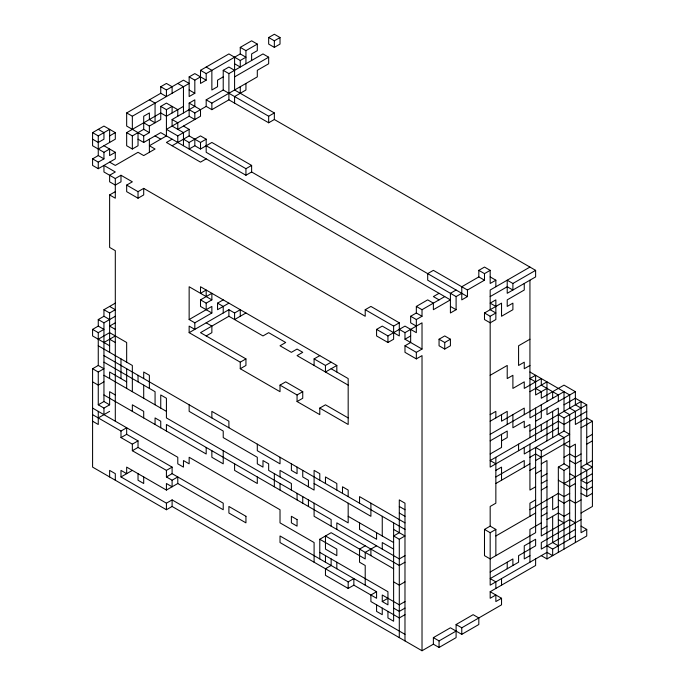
<?xml version="1.0" encoding="UTF-8"?>
<svg xmlns="http://www.w3.org/2000/svg" width="685" height="685" viewBox="0 0 685 685"><rect width="100%" height="100%" fill="white"/><g stroke="black" fill="none" stroke-linecap="round" stroke-linejoin="round"><path stroke-width="1.03" d="M138.027 139.183L143.704 142.463L143.704 135.904L126.665 126.066L126.665 112.948L160.744 93.28L160.744 86.721L166.421 83.442L172.106 86.721L172.106 93.28M103.949 152.301L103.949 158.86L98.263 155.581L92.586 158.86L92.586 165.419L98.263 168.698L115.303 158.86L115.303 152.301L109.626 155.581L109.626 149.022L103.949 152.301L92.586 145.742L92.586 132.625L103.949 126.066L115.303 132.625L115.303 139.183L98.263 149.022M160.744 86.721L166.421 90L183.46 80.162L189.146 83.442L132.342 116.227L126.665 112.948M200.508 76.883L194.823 80.162L194.823 93.28L189.146 96.559L189.146 76.883L194.823 73.603L206.185 80.162L206.185 73.603L200.508 70.324L200.508 83.442L206.185 80.162M200.508 70.324L228.901 53.927L240.264 60.485L245.941 57.206L240.264 53.927L206.185 73.603M240.264 53.927L240.264 47.368L251.626 40.809L257.303 44.088L257.303 50.647L251.626 53.927L251.626 60.485M92.586 132.625L98.263 135.904L109.626 129.345L109.626 142.463M240.264 47.368L245.941 50.647L257.303 44.088M268.666 37.529L274.342 34.25L280.019 37.529L280.019 44.088L274.342 47.368L268.666 44.088L268.666 37.529L274.342 40.809L280.019 37.529M109.626 135.904L115.303 132.625M143.704 122.786L149.381 126.066L160.744 119.507L160.744 106.389L166.421 103.11L177.783 109.669L177.783 116.227M535.619 270.352L512.894 283.47L507.217 280.191L507.217 293.308L535.619 276.911L535.619 270.352L274.342 119.507L274.342 112.948L268.666 116.227L223.224 90L223.224 70.324L228.901 67.044L234.587 70.324M138.027 132.625L138.027 145.742L132.342 149.022L126.665 145.742L126.665 132.625L160.744 112.948L166.421 116.227L183.46 106.389M160.744 106.389L166.421 109.669L172.106 106.389L172.106 112.948M223.224 76.883L217.547 80.162L217.547 86.721L211.862 90L211.862 70.324L206.185 67.044M223.224 70.324L228.901 73.603L262.98 53.927L268.666 57.206L268.666 63.765L257.303 70.324L257.303 76.883L211.862 103.118L206.185 99.839L206.185 106.398L211.862 109.669L228.901 99.839L268.666 122.786L274.342 119.507M126.665 132.625L132.342 135.904L143.704 129.345L149.381 132.625L149.381 126.066M172.106 145.742L189.146 135.904L189.146 129.345L177.783 135.904L166.421 129.345L189.146 116.227L189.146 103.118L194.823 99.839L194.823 106.398L172.106 119.507L172.106 126.066L183.46 132.625L183.46 145.742M234.587 76.883L268.666 57.206M92.586 158.86L98.263 162.139L103.949 158.86M143.704 135.904L149.381 132.625M206.185 99.839L223.224 90M143.704 142.463L160.744 132.625L450.413 299.867L433.374 309.706L433.374 303.147L427.697 299.867L416.334 306.426L416.334 312.985L422.02 316.264L422.02 309.706L416.334 306.426M189.146 109.669L194.823 112.948L206.185 106.398M172.106 139.183L166.421 142.463L200.508 162.139L206.185 158.86M120.988 175.257L120.988 181.816L115.303 185.096L109.626 181.816L109.626 175.257L115.303 171.978L103.949 165.419L103.949 171.978L115.303 178.537L120.988 175.257L132.342 181.816L126.665 185.096L126.665 191.654L138.027 198.213L143.704 194.934L143.704 188.375L138.027 191.654L126.665 185.096M183.46 139.183L189.146 142.463L200.508 135.904L206.185 139.183L206.185 152.301L245.941 175.257L251.626 171.978L467.453 296.588L467.453 290.029L484.492 280.191L484.492 273.632L490.177 270.352L490.177 283.47L495.854 280.191L495.854 286.75M115.303 421.207L115.303 250.684L109.626 247.405L109.626 194.934L115.303 191.654M251.626 171.978L251.626 165.419L211.862 142.463L200.508 149.022L194.823 145.742L189.146 149.022L189.146 142.463M189.146 135.904L200.508 142.463L206.185 139.183M206.185 145.742L245.941 168.698L251.626 165.419M109.626 319.544L103.949 316.264L103.949 309.706L115.303 303.147M109.626 345.779L92.586 335.941L92.586 329.382L98.263 326.103L98.263 319.544L103.949 316.264M103.949 309.706L109.626 312.985L115.303 309.706L109.626 306.426M98.263 319.544L103.949 322.823L115.303 316.264M92.586 329.382L98.263 332.662L103.949 329.382L98.263 326.103M115.303 322.823L109.626 326.103L115.303 329.382M98.263 339.221L109.626 332.662L126.665 342.5L126.665 362.177M103.949 342.5L115.303 335.941M200.508 299.867L211.862 293.308L211.862 299.867L206.185 303.147L200.508 299.867L200.508 306.426L211.862 312.985L211.862 306.426L189.146 319.544L189.146 286.75L211.862 299.867M92.586 368.735L98.263 365.456L103.949 368.735L98.263 372.015L92.586 368.735L92.586 467.11L166.421 509.743L172.106 506.463L422.02 650.75L433.374 644.191L439.059 647.471L456.099 637.632L456.099 624.514L473.138 614.676L478.815 617.956L478.815 624.514L461.776 634.353L450.413 627.794L433.374 637.632L433.374 644.191M228.901 303.147L217.547 309.706L217.547 303.147L223.224 299.867M189.146 319.544L194.823 322.823L211.862 312.985M103.949 381.853L98.263 385.133L92.586 381.853M194.823 322.823L194.823 329.382L189.146 326.103L189.146 332.662L228.901 309.706L234.587 312.985L240.264 309.706L240.264 316.264M348.177 385.133L297.059 355.618L302.744 352.338L297.059 349.059L291.382 352.338L280.019 345.779L285.705 342.5L268.666 332.662L262.98 335.941L228.901 316.264L200.508 332.662L245.941 358.897L245.941 365.456L240.264 368.735L240.264 362.177L189.146 332.662M206.185 335.941L211.862 332.662L211.862 326.103L206.185 322.823M245.941 312.985L234.587 319.544L234.587 312.985M98.263 372.015L98.263 404.809L103.949 401.53L109.626 404.809L109.626 391.692L115.303 394.971M98.263 404.809L103.949 408.089L109.626 404.809M98.263 417.927L109.626 411.368M92.586 414.648L120.988 431.045L126.665 427.765L126.665 434.324L138.027 440.875L138.027 447.433L172.106 467.11L172.106 473.669L223.224 503.184L223.224 509.743L177.783 483.507L166.421 490.066L126.665 467.11L126.665 473.669L120.988 470.389L120.988 476.948L166.421 503.184L172.106 499.904L404.981 634.353M240.264 362.177L245.941 358.897M120.988 431.045L120.988 437.595L126.665 434.324M120.988 437.595L132.342 444.154L138.027 440.875M365.216 309.706L370.902 306.426L399.295 322.823L399.295 335.941L382.256 326.103L376.579 329.382L376.579 335.941L387.941 342.5L393.618 339.221L393.618 326.103L365.216 309.706L365.216 316.264L143.704 188.375M132.342 444.154L132.342 450.713L138.027 447.433M314.098 365.456L314.098 358.897L319.784 355.618M120.988 476.948L132.342 470.389M280.019 385.133L285.705 381.853L302.744 391.692L302.744 398.25L297.059 401.53L297.059 394.971L280.019 385.133L280.019 391.692L240.264 368.735M439.059 293.308L433.374 296.588L439.059 299.867M467.453 296.588L461.776 299.867L461.776 286.75L478.815 276.911L478.815 270.352L484.492 267.073L490.177 270.352M314.098 358.897L325.461 365.456L331.138 362.177M393.618 326.103L399.295 322.823M416.334 326.103L410.657 322.823L410.657 316.264L416.334 312.985M422.02 309.706L444.736 296.588M456.099 290.029L450.413 293.308L450.413 312.985L456.099 309.706L456.099 296.588L461.776 293.308M336.823 372.015L336.823 365.456L325.461 372.015L325.461 365.456M376.579 329.382L387.941 335.941L404.981 326.103L416.334 332.662L416.334 319.544L422.02 316.264M132.342 450.713L166.421 470.389L172.106 467.11M297.059 394.971L302.744 391.692M422.02 349.059L404.981 339.221L404.981 332.662L422.02 322.823L422.02 349.059L416.334 352.338L404.981 345.779L404.981 352.338L416.334 358.897L422.02 355.618L422.02 650.75M166.421 470.389L166.421 476.948L172.106 473.669M404.981 339.221L410.657 335.941M529.933 267.073L490.177 290.029L490.177 309.706L495.854 312.985L490.177 316.264L484.492 312.985L484.492 319.544L490.177 322.823L495.854 319.544L495.854 299.867L490.177 303.147L495.854 306.426M166.421 476.948L172.106 480.228L177.783 476.948L177.783 483.507M404.981 345.779L410.657 342.5L410.657 329.382M490.177 296.588L507.217 286.75L512.894 290.029L512.894 283.47M297.059 401.53L319.784 414.639L319.784 408.08L325.461 404.809L348.177 417.918M439.059 339.221L444.736 335.941L450.413 339.221L450.413 345.779L444.736 349.059L439.059 345.779L439.059 339.221L444.736 342.5L450.413 339.221M484.492 312.985L501.54 303.147L501.54 316.264L512.894 309.706L512.894 303.147L507.217 306.426L507.217 299.867L524.256 290.029L524.256 283.47M529.933 339.221L518.579 345.779L518.579 365.456L524.256 362.177L524.256 368.735L529.933 365.456M490.177 375.294L507.217 365.456L507.217 378.574L512.894 375.294L512.894 388.412L524.256 381.853L524.256 388.412L541.296 378.574L541.296 385.133L558.335 394.971L558.335 401.53M490.177 414.639L495.854 411.36L495.854 417.918M529.933 391.692L546.972 381.853L546.972 401.53M490.177 421.198L507.217 411.36L507.217 424.477M546.972 388.412L535.619 394.971L535.619 375.294L529.933 378.574L535.619 381.853M490.177 434.316L564.012 391.692L564.012 411.368L569.697 414.639L569.697 539.258M319.784 558.934L319.784 539.258L331.138 532.699L393.618 568.764M490.177 440.875L507.217 431.036L507.217 437.595L501.54 440.875M581.051 408.089L575.374 404.809L575.374 391.692L529.933 417.918L529.933 280.191M535.619 421.198L541.296 417.918L541.296 404.809M564.012 404.809L575.374 398.25L586.737 404.809L586.737 463.831L592.414 467.11L564.012 483.507M490.177 453.992L501.54 447.433L501.54 434.316M529.933 431.036L581.051 401.53L581.051 532.699L586.737 529.419L586.737 535.978L546.972 558.934L541.296 555.655M558.335 414.639L564.012 417.918L586.737 404.809M558.335 427.757L490.177 467.11L490.177 316.264M586.737 411.368L564.012 424.477L558.335 421.198L490.177 460.551L495.854 463.831M365.216 545.817L359.539 549.096L359.539 562.214L365.216 565.493L365.216 585.161M495.854 470.389L501.54 467.11L501.54 480.228M495.854 555.655L495.854 529.419L490.177 526.14L484.492 529.419L484.492 555.655L490.177 558.934L535.619 532.699L535.619 447.433L541.296 450.713L569.697 434.316L564.012 431.036L524.256 453.992L524.256 447.433M376.579 545.817L365.216 552.375L365.216 558.934L325.461 535.978L325.461 549.096L336.823 555.655L336.823 549.096L319.784 539.258M495.854 476.948L524.256 460.551L524.256 467.11M529.933 457.272L535.619 453.992L541.296 457.272M581.051 427.757L592.414 421.207L592.414 506.463L581.051 513.022M404.981 640.912L404.981 503.184L399.295 499.904L399.295 532.699L393.618 535.978L399.295 539.258L404.981 535.978L393.618 529.419M495.854 483.507L529.933 463.831M535.619 460.551L569.697 440.875M529.933 470.389L535.619 467.11M541.296 463.831L546.972 460.551L546.972 558.934M586.737 437.595L592.414 434.316M353.862 585.161L376.579 598.279L376.579 591.72L280.019 535.978L280.019 542.537L348.177 581.882L353.862 578.602L353.862 585.161L348.177 588.441L325.461 575.331L325.461 568.773L331.138 565.493L331.138 558.934M535.619 473.669L541.296 470.389M564.012 457.272L569.697 453.992L575.374 457.272L581.051 453.992M586.737 444.154L592.414 440.875M404.981 555.655L399.295 558.934L336.823 522.861L336.823 529.419M541.296 476.948L546.972 473.669M558.335 552.375L558.335 467.11L564.012 463.831L564.012 437.595L558.335 434.316L558.335 408.089L546.972 414.648L546.972 408.089M404.981 562.214L399.295 565.485L314.098 516.302L314.098 503.184M535.619 486.787L529.933 490.066L529.933 444.154M541.296 483.507L546.972 480.228M558.335 467.11L564.012 470.389L569.697 467.11L564.012 463.831M581.051 460.551L575.374 463.831L569.697 460.551M541.296 490.066L546.972 486.787M592.414 460.551L581.051 467.11L586.737 470.389L586.737 496.625L592.414 493.346M376.579 591.72L370.902 595L370.902 601.558L399.295 617.956L404.981 614.676M535.619 499.904L529.933 503.184L529.933 516.302M404.981 581.882L399.295 585.161L393.618 581.882M484.492 529.419L490.177 532.699L495.854 529.419M529.933 509.743L558.335 493.346L564.012 496.625L569.697 493.346M575.374 483.507L569.697 486.787L558.335 480.228M592.414 473.669L581.051 480.228L586.737 483.507L592.414 480.228M404.981 601.558L399.295 604.838L382.256 595L382.256 601.558L387.941 598.279M495.854 535.978L535.619 513.022M541.296 509.743L546.972 506.463M541.296 516.302L546.972 513.022M558.335 506.463L552.658 509.743L552.658 496.625M592.414 486.787L586.737 490.066L581.051 486.787M541.296 522.861L529.933 529.419L529.933 562.214M546.972 519.581L558.335 513.022L564.012 516.302L569.697 513.022M581.051 499.904L575.374 503.184L569.697 499.904L564.012 503.184L558.335 499.904M404.981 608.117L399.295 611.397L393.618 608.117M541.296 529.419L546.972 526.14M490.177 572.052L512.894 558.934L512.894 565.493M581.051 519.581L541.296 542.537L541.296 549.096L575.374 529.419M529.933 555.655L524.256 558.934L524.256 545.817L535.619 539.258L535.619 545.817L518.579 555.655L518.579 562.214L490.177 578.611L495.854 581.882L495.854 588.441M546.972 545.817L552.658 549.096L575.374 535.978M456.099 624.514L461.776 627.794L501.54 604.838L501.54 598.279L495.854 601.558L495.854 595L490.177 598.279L490.177 591.72L535.619 565.493L535.619 558.934M433.374 637.632L439.059 640.912L456.099 631.073M234.587 63.765L240.264 67.044L240.264 60.485M274.342 112.948L234.587 90L234.587 57.206M189.146 76.883L194.823 80.162M177.783 83.442L183.46 86.721L183.46 112.948M189.146 90L194.823 93.28M189.146 103.118L200.508 109.669L200.508 116.227L177.783 129.345L177.783 122.786L172.106 119.507M478.815 270.352L484.492 273.632M490.177 276.911L495.854 280.191M160.744 93.28L166.421 96.559L166.421 90M478.815 276.911L484.492 280.191M189.146 116.227L194.823 119.507L194.823 112.948M149.381 99.839L155.067 103.11L155.067 122.786L149.381 119.507L149.381 112.948L143.704 116.227L143.704 129.345M183.46 126.066L189.146 129.345M467.453 290.029L433.374 270.352L427.697 273.632L427.697 280.191L456.099 296.588M155.067 135.904L160.744 139.183M450.413 306.426L456.099 309.706M575.374 391.692L564.012 385.133L541.296 398.25L541.296 391.692L535.619 388.412M529.933 372.015L569.697 394.971L569.697 408.089L575.374 411.368L575.374 424.477L586.737 417.927L592.414 421.207M98.263 129.345L103.949 132.625L103.949 139.183L98.263 142.463L92.586 139.183M410.657 316.264L416.334 319.544M103.949 145.742L115.303 152.301M109.626 162.139L115.303 165.419L138.027 152.301L143.704 155.581L155.067 149.022L149.381 145.742L166.421 135.904L166.421 109.669M399.295 329.382L404.981 332.662M564.012 444.154L569.697 447.433L575.374 444.154L575.374 542.537M109.626 194.934L115.303 198.213L115.303 178.537M569.697 473.669L575.374 476.948M581.051 493.346L586.737 496.625M336.823 365.456L200.508 286.75L200.508 293.308L206.185 290.029L206.185 296.588M217.547 303.147L223.224 306.426L223.224 312.985M331.138 368.735L348.177 378.574L348.177 424.477L319.784 408.08M575.374 522.861L569.697 519.581L541.296 535.978L541.296 450.713M581.051 526.14L586.737 529.419M558.335 519.581L564.012 522.861M558.335 545.817L552.658 542.537L552.658 516.302M109.626 339.221L115.303 342.5M399.295 506.463L404.981 509.743M399.295 513.022L404.981 516.302M98.263 345.779L132.342 365.456L132.342 391.692M404.981 522.861L359.539 496.625L359.539 503.184M103.949 355.618L404.981 529.419M103.949 362.177L155.067 391.692L155.067 404.809M314.098 483.507L370.902 516.302L370.902 503.184M126.665 381.853L109.626 372.015L109.626 378.574M490.177 591.72L501.54 598.279M103.949 375.294L166.421 411.368M348.177 516.302L393.618 542.537M393.618 549.096L382.256 542.537L382.256 549.096M103.949 394.971L206.185 453.992L206.185 447.433M92.586 408.089L177.783 457.272L177.783 463.831L183.46 467.11L183.46 460.551L189.146 463.831L189.146 457.272L280.019 509.743L280.019 522.861L314.098 542.537L314.098 562.214M92.586 421.207L98.263 424.486L98.263 411.368M319.784 552.375L387.941 591.72L387.941 604.838L382.256 601.558M564.012 417.918L564.012 431.036M564.012 470.389L564.012 549.096M552.658 391.692L552.658 398.25M552.658 411.368L552.658 437.595M552.658 549.096L552.658 555.655L546.972 552.375L490.177 585.161L490.177 532.699M546.972 421.198L546.972 440.875M541.296 424.477L541.296 431.036M535.619 408.089L535.619 440.875M529.933 437.595L529.933 424.477L524.256 427.757L524.256 421.198L512.894 427.757L512.894 414.639M524.256 414.639L524.256 408.089L501.54 421.198L501.54 414.639M518.579 444.154L518.579 450.713M507.217 562.214L507.217 568.773M501.54 578.611L501.54 585.161M495.854 457.272L495.854 503.184L490.177 506.463L490.177 526.14M461.776 627.794L461.776 634.353M444.736 342.5L444.736 349.059M439.059 640.912L439.059 647.471M416.334 352.338L416.334 358.897M399.295 539.258L399.295 637.632M393.618 522.861L393.618 621.235L387.941 617.956L387.941 611.397M387.941 335.941L387.941 342.5M382.256 516.302L382.256 535.978M382.256 608.117L382.256 614.676L376.579 611.397L376.579 604.838M376.579 532.699L376.579 539.258L359.539 529.419L359.539 522.861M370.902 549.096L370.902 555.655M348.177 496.625L348.177 490.066L342.5 486.787L342.5 493.346M348.177 503.184L348.177 522.861L166.421 417.927L166.421 398.25L160.744 394.971L160.744 408.089M348.177 581.882L348.177 588.441M336.823 490.066L336.823 483.507L325.461 476.948L325.461 483.507M336.823 562.214L336.823 568.773M331.138 526.14L331.138 519.581L166.421 424.486L166.421 431.045M325.461 555.655L325.461 562.214M319.784 480.228L319.784 473.669L314.098 470.389L314.098 490.066L280.019 470.389L280.019 476.948M308.421 486.787L308.421 480.228L302.744 476.948L302.744 470.389M308.421 499.904L308.421 506.463M302.744 496.625L302.744 503.184M297.059 467.11L297.059 473.669L291.382 470.389L291.382 463.831M297.059 493.346L297.059 499.904M291.382 490.066L291.382 483.507L268.666 470.389L268.666 463.831L262.98 460.551L262.98 467.11L257.303 463.831L257.303 457.272L223.224 437.595L223.224 431.036L189.146 411.368L189.146 404.809M280.019 457.272L280.019 463.831L257.303 450.713L257.303 444.154M280.019 483.507L280.019 490.066M274.342 40.809L274.342 47.368M274.342 473.669L274.342 486.787M268.666 116.227L268.666 122.786M257.303 476.948L257.303 483.507L234.587 470.389L234.587 463.831M245.941 50.647L245.941 63.765M245.941 83.442L245.941 90L234.587 96.559L234.587 103.118M245.941 168.698L245.941 175.257M240.264 86.721L240.264 93.28M228.901 73.603L228.901 99.839M228.901 309.706L228.901 316.264M228.901 427.757L228.901 421.198L211.862 411.368L211.862 417.927M223.224 450.713L223.224 463.831L211.862 457.272L211.862 450.713M211.862 103.118L211.862 109.669M206.185 303.147L206.185 309.706M200.508 142.463L200.508 149.022M194.823 139.183L194.823 145.742M177.783 135.904L177.783 142.463M172.106 480.228L172.106 486.787L166.421 483.507L166.421 490.066M172.106 499.904L172.106 506.463M166.421 503.184L166.421 509.743M160.744 427.765L160.744 421.207L155.067 417.927L155.067 424.486M149.381 139.183L149.381 152.301M149.381 388.412L149.381 375.294L143.704 372.015L143.704 378.574M143.704 385.133L143.704 398.25M143.704 417.927L143.704 411.368L132.342 404.809L132.342 411.368M143.704 476.948L143.704 483.507L138.027 480.228L138.027 473.669M138.027 191.654L138.027 198.213M138.027 375.294L138.027 381.853M132.342 116.227L132.342 129.345M132.342 135.904L132.342 149.022M126.665 368.735L126.665 388.412M120.988 358.897L120.988 378.574M115.303 480.228L115.303 473.669L109.626 470.389L109.626 476.948M109.626 312.985L109.626 352.338M103.949 322.823L103.949 401.53M103.949 408.089L103.949 414.648M98.263 135.904L98.263 155.581M98.263 162.139L98.263 168.698M98.263 332.662L98.263 365.456M297.059 519.581L291.382 516.302L291.382 522.861L297.059 526.14L297.059 519.581M245.941 516.302L228.901 506.463L228.901 513.022L245.941 522.861L245.941 516.302"/></g></svg>
